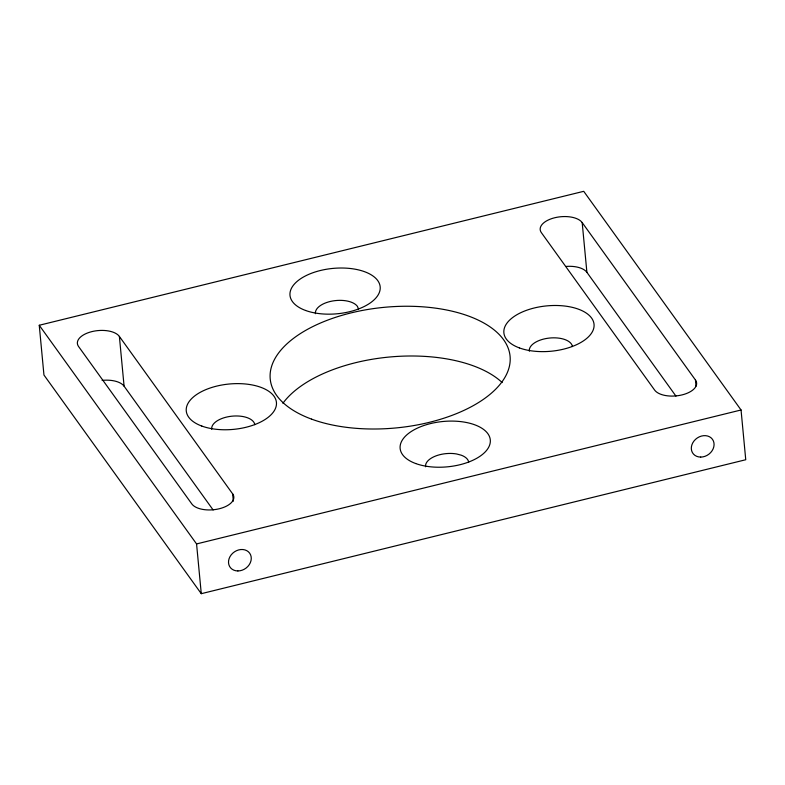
<?xml version="1.0" encoding="UTF-8"?>
<svg xmlns="http://www.w3.org/2000/svg" width="785" height="785" viewBox="0 0 785 785"><rect width="100%" height="100%" fill="white"/><g stroke="black" fill="none" stroke-linecap="round" stroke-linejoin="round"><path stroke-width="1.18" d="M39.25 325.265L583.726 191.314L741.05 409.986L745.75 459.735L201.274 593.686L43.95 375.014L39.25 325.265L196.564 543.936L201.274 593.686M196.564 543.936L741.05 409.986M695.461 380.018A21.686 10.911 -5.4 0 1 682.116 394.884A21.686 10.911 -5.4 0 1 654.621 390.066L541.356 232.625A21.686 10.911 -5.4 0 1 554.691 217.759A21.686 10.911 -5.4 0 1 582.185 222.577L695.461 380.018L696.03 386.092M582.185 222.577L586.895 272.326L675.944 396.101M232.654 493.883A21.686 10.911 -5.4 0 1 219.309 508.749A21.686 10.911 -5.4 0 1 191.815 503.931L78.549 346.479A21.686 10.911 -5.4 0 1 91.884 331.613A21.686 10.911 -5.4 0 1 119.379 336.431L232.654 493.883L233.341 501.164M119.379 336.431L124.089 386.181L213.127 509.965M358.5 308.947L357.42 306.385A21.686 10.911 -5.4 0 0 332.673 300.979A21.686 10.911 -5.4 0 0 315.452 313.706M102.109 380.401A21.686 10.911 -5.4 0 1 124.089 386.181M566.044 266.439A21.686 10.911 -5.4 0 1 586.895 272.326M282.924 403.274A120.458 60.592 -5.4 0 1 389.174 357.047A120.458 60.592 -5.4 0 1 502.184 382.57M211.714 429.316A21.676 10.902 -5.4 0 1 231.703 416.207A21.676 10.902 -5.4 0 1 254.811 424.705M468.684 462.169A21.686 10.911 -5.4 0 0 461.286 455.202L456.566 453.965A21.686 10.882 -5.4 0 0 425.578 466.781M529.326 351.18A21.676 10.911 -5.4 0 1 549.314 338.07A21.676 10.911 -5.4 0 1 572.432 346.568M311.576 419.131A120.458 60.592 -5.4 0 0 508.052 370.795A120.458 60.592 -5.4 0 0 350.816 312.96A120.458 60.592 -5.4 0 0 311.576 419.131M700.711 457.086A12.04 9.979 -35.7 0 0 713.398 440.984A12.04 9.979 -35.7 0 0 693.989 441.003A12.04 9.979 -35.7 0 0 700.711 457.086M237.904 570.95A12.04 9.979 -35.7 0 0 250.592 554.838A12.04 9.979 -35.7 0 0 231.182 554.867A12.04 9.979 -35.7 0 0 237.904 570.95M305.542 310.458A45.294 22.785 -5.4 0 0 379.42 292.275A45.294 22.785 -5.4 0 0 320.3 270.531A45.294 22.785 -5.4 0 0 305.542 310.458M201.804 426.059A45.294 22.785 -5.4 0 0 275.672 407.886A45.294 22.785 -5.4 0 0 216.552 386.141A45.294 22.785 -5.4 0 0 201.804 426.059M415.667 463.523A45.294 22.785 -5.4 0 0 489.536 445.35A45.294 22.785 -5.4 0 0 430.425 423.606A45.294 22.785 -5.4 0 0 415.667 463.523M519.415 347.922A45.294 22.785 -5.4 0 0 593.283 329.749A45.294 22.785 -5.4 0 0 534.163 308.005A45.294 22.785 -5.4 0 0 519.415 347.922"/></g></svg>
